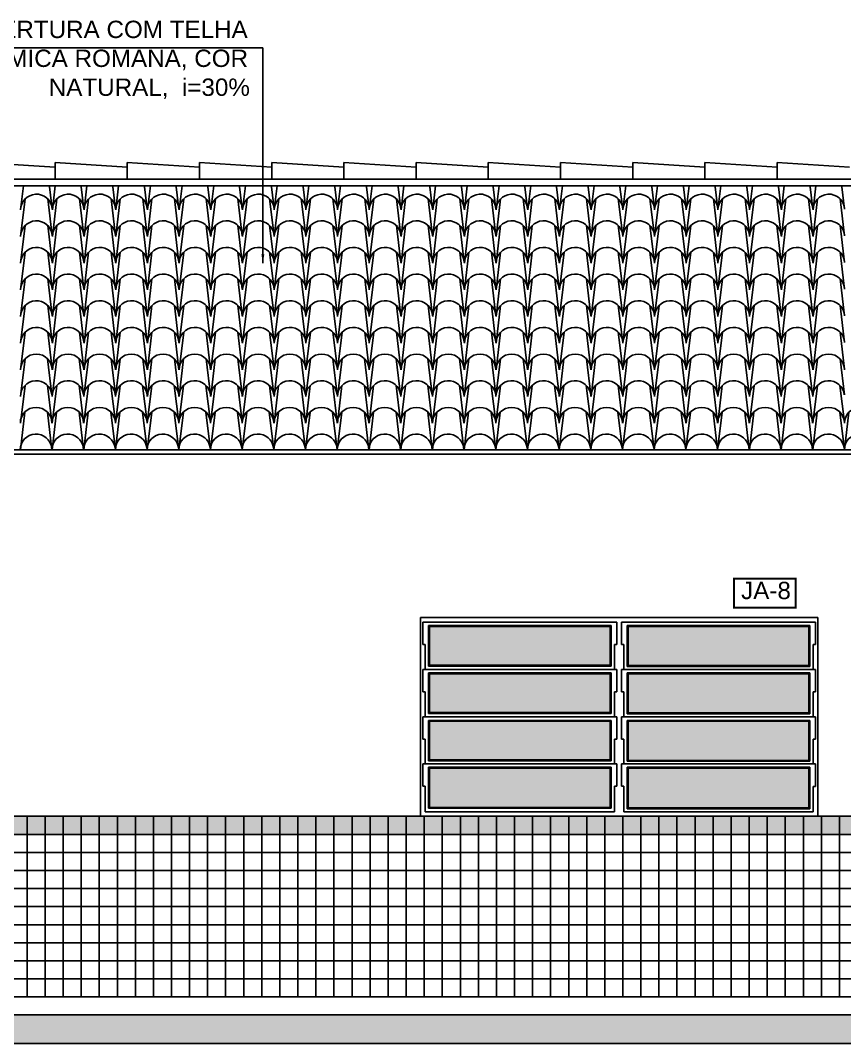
# Model space of a CAD drawing. Extents: x 183 to 373, y 23 to 105.
# Drawn here: x 232.07 to 236.64, y 56.92 to 62.59 of the extents above; entities that cross this region are included whole.
import ezdxf

# ---------------------------------------------------------------- set-up
doc = ezdxf.new("R2010")
doc.units = 0
doc.header["$LTSCALE"] = 0.005
doc.linetypes.add('C5', pattern=[60, 50, -5, 0, -5])
doc.linetypes.add('TRAÇO-2PTOS_P', pattern=[0.625, 0.25, -0.125, 0, -0.125, 0, -0.125])
doc.layers.get('0').update_dxf_attribs({"linetype": 'CONTINUOUS'})
for name, color, linetype in [('01', 1, 'CONTINUOUS'), ('0_HATCH', 1, 'CONTINUOUS'), ('252', 252, 'CONTINUOUS'), ('A-01', 1, 'CONTINUOUS'), ('A-CHAO_FACHADA', 8, 'CONTINUOUS'), ('A-COTAS', 1, 'CONTINUOUS'), ('A-HACH', 1, 'CONTINUOUS'), ('ARQ-EXO-1_100', 251, 'C5'), ('ARQ-SMB-1_100', 1, 'CONTINUOUS'), ('ARQ-TXT-1_075', 2, 'CONTINUOUS'), ('BL-AR-TELHA 2', 2, 'CONTINUOUS'), ('TELHA', 3, 'CONTINUOUS')]:
    doc.layers.add(name, color=color, linetype=linetype)
doc.styles.add('ESC-50-A20', font='arial.ttf', dxfattribs={"height": 0.1})
doc.styles.add('FNDE Texto Cota 0025', font='verdana.ttf', dxfattribs={"height": 0.04})
doc.dimstyles.new('FNDE 1-0025', dxfattribs={"dimscale": 5, "dimtxt": 0.04, "dimasz": 0.01, "dimexe": 0.15, "dimexo": 0.15, "dimgap": 0.005, "dimtad": 1, "dimzin": 1, "dimdsep": 46, "dimtxsty": 'FNDE Texto Cota 0025', "dimblk": 'tic', "dimcen": 0.015, "dimdle": 0.15, "dimse1": 1, "dimse2": 1, "dimclrd": 251, "dimclre": 251, "dimclrt": 256, "dimaunit": 1, "dimadec": 3, "dimazin": 0, "dimtfac": 1, "dimtix": 1, "dimtmove": 2, "dimatfit": 3, "dimfxl": 0.15, "dimtvp": 1, "dimtolj": 1, "dimtzin": 0, "dimarcsym": 0})

# ---------------------------------------------------------------- blocks, each defined once
blk = doc.blocks.new('tic')
at = {"color": 251}
for p, q in [((-1, 0), (1, 0)), ((0, -1), (0, 1))]:
    blk.add_line(p, q, dxfattribs=at)
blk.add_line((-0.6, -0.6), (0.6, 0.6))

msp = doc.modelspace()

# ---------------------------------------------------------------- hatches: boundary and pattern name
at = {"layer": '0_HATCH'}
msp.add_hatch(color=160, dxfattribs=at).paths.add_polyline_path([(265.7723, 58.0804), (208.5873, 58.0804), (208.5873, 58.1804), (265.7723, 58.1804)])
at = {"layer": 'A-COTAS'}
h = msp.add_hatch(color=256, dxfattribs=at)
h.set_gradient(color1=(91, 91, 91), one_color=1, tint=1, name='INVHEMISPHERICAL')
h.paths.add_polyline_path([(234.3367, 59.2318), (234.3367, 59.0173), (235.3379, 59.0173), (235.3379, 59.2318)])
h.paths.add_polyline_path([(234.3367, 58.9693), (234.3367, 58.7548), (235.3379, 58.7548), (235.3379, 58.9693)])
h.paths.add_polyline_path([(234.3367, 58.7068), (234.3367, 58.4923), (235.3379, 58.4923), (235.3379, 58.7068)])
h.paths.add_polyline_path([(234.3367, 58.4468), (234.3367, 58.2298), (235.3379, 58.2298), (235.3379, 58.4468)])
h.paths.add_polyline_path([(236.4379, 59.015), (236.4379, 59.2318), (235.4367, 59.2318), (235.4367, 59.015)])
h.paths.add_polyline_path([(236.4379, 58.7525), (236.4379, 58.9693), (235.4367, 58.9693), (235.4367, 58.7525)])
h.paths.add_polyline_path([(236.4379, 58.49), (236.4379, 58.7068), (235.4367, 58.7068), (235.4367, 58.49)])
h.paths.add_polyline_path([(235.4367, 58.4468), (235.4367, 58.2275), (236.4379, 58.2275), (236.4379, 58.4468)])
at = {"layer": 'A-HACH'}
msp.add_hatch(color=254, dxfattribs=at).paths.add_polyline_path([(206.7463, 57.0804), (206.7463, 56.9223), (267.1707, 56.9223), (267.1707, 57.0804)])

# ---------------------------------------------------------------- linework, layer by layer
at = {"layer": '01', "color": 251}
msp.add_line((208.5873, 58.0804, -6.6453), (265.7723, 58.0804, -6.6453), dxfattribs=at)
at = {"layer": '252'}
for p, q in [((232.1073, 57.1804, 9.9679), (232.1073, 58.1804, 9.9679)), ((232.1073, 57.1804, 9.9679), (232.1073, 58.1804, 9.9679)), ((232.2073, 57.1804, 9.9679), (232.2073, 58.1804, 9.9679)), ((232.3073, 57.1804, 9.9679), (232.3073, 58.1804, 9.9679)), ((232.4073, 57.1804, 9.9679), (232.4073, 58.1804, 9.9679)), ((232.5073, 57.1804, 9.9679), (232.5073, 58.1804, 9.9679)), ((232.6073, 57.1804, 9.9679), (232.6073, 58.1804, 9.9679)), ((232.7073, 57.1804, 9.9679), (232.7073, 58.1804, 9.9679)), ((232.8073, 57.1804, 9.9679), (232.8073, 58.1804, 9.9679)), ((232.9073, 57.1804, 9.9679), (232.9073, 58.1804, 9.9679)), ((233.0073, 57.1804, 9.9679), (233.0073, 58.1804, 9.9679)), ((233.1073, 57.1804, 9.9679), (233.1073, 58.1804, 9.9679)), ((233.2073, 57.1804, 9.9679), (233.2073, 58.1804, 9.9679)), ((233.2073, 57.1804, 9.9679), (233.2073, 58.1804, 9.9679)), ((233.3073, 57.1804, 9.9679), (233.3073, 58.1804, 9.9679)), ((233.4073, 57.1804, 9.9679), (233.4073, 58.1804, 9.9679)), ((233.5073, 57.1804, 9.9679), (233.5073, 58.1804, 9.9679)), ((233.5073, 57.1804, 9.9679), (233.5073, 58.1804, 9.9679)), ((233.6073, 57.1804, 9.9679), (233.6073, 58.1804, 9.9679)), ((233.7073, 57.1804, 9.9679), (233.7073, 58.1804, 9.9679)), ((233.8073, 57.1804, 9.9679), (233.8073, 58.1804, 9.9679)), ((233.9073, 57.1804, 9.9679), (233.9073, 58.1804, 9.9679)), ((234.0073, 57.1804, 9.9679), (234.0073, 58.1804, 9.9679)), ((234.1073, 57.1804, 9.9679), (234.1073, 58.1804, 9.9679)), ((234.2073, 57.1804, 9.9679), (234.2073, 58.1804, 9.9679)), ((234.3073, 57.1804, 9.9679), (234.3073, 58.1804, 9.9679)), ((234.4073, 57.1804, 9.9679), (234.4073, 58.1804, 9.9679)), ((234.5073, 57.1804, 9.9679), (234.5073, 58.1804, 9.9679)), ((234.6073, 57.1804, 9.9679), (234.6073, 58.1804, 9.9679)), ((234.7073, 57.1804, 9.9679), (234.7073, 58.1804, 9.9679)), ((234.8073, 57.1804, 9.9679), (234.8073, 58.1804, 9.9679)), ((234.9073, 57.1804, 9.9679), (234.9073, 58.1804, 9.9679)), ((235.0073, 57.1804, 9.9679), (235.0073, 58.1804, 9.9679)), ((235.1073, 57.1804, 9.9679), (235.1073, 58.1804, 9.9679)), ((235.1073, 57.1804, 9.9679), (235.1073, 58.1804, 9.9679)), ((235.2073, 57.1804, 9.9679), (235.2073, 58.1804, 9.9679)), ((235.3073, 57.1804, 9.9679), (235.3073, 58.1804, 9.9679)), ((235.4073, 57.1804, 9.9679), (235.4073, 58.1804, 9.9679)), ((235.4073, 57.1804, 9.9679), (235.4073, 58.1804, 9.9679)), ((235.5073, 57.1804, 9.9679), (235.5073, 58.1804, 9.9679)), ((235.6073, 57.1804, 9.9679), (235.6073, 58.1804, 9.9679)), ((235.7073, 57.1804, 9.9679), (235.7073, 58.1804, 9.9679)), ((235.8073, 57.1804, 9.9679), (235.8073, 58.1804, 9.9679)), ((235.9073, 57.1804, 9.9679), (235.9073, 58.1804, 9.9679)), ((236.0073, 57.1804, 9.9679), (236.0073, 58.1804, 9.9679)), ((236.1073, 57.1804, 9.9679), (236.1073, 58.1804, 9.9679)), ((236.2073, 57.1804, 9.9679), (236.2073, 58.1804, 9.9679)), ((236.3073, 57.1804, 9.9679), (236.3073, 58.1804, 9.9679)), ((236.4073, 57.1804, 9.9679), (236.4073, 58.1804, 9.9679)), ((236.5073, 57.1804, 9.9679), (236.5073, 58.1804, 9.9679)), ((236.6073, 57.1804, 9.9679), (236.6073, 58.1804, 9.9679)), ((208.5873, 57.9804, 3.3226), (265.7723, 57.9804, -3.3226)), ((208.5873, 57.8804, 3.3226), (265.7723, 57.8804, -3.3226)), ((208.5873, 57.7804, 3.3226), (265.7723, 57.7804, -3.3226)), ((208.5873, 57.6804, 3.3226), (265.7723, 57.6804, -3.3226)), ((208.5873, 57.5804, 3.3226), (265.7723, 57.5804, -3.3226)), ((208.5873, 57.4804, 3.3226), (265.7723, 57.4804, -3.3226)), ((208.5873, 57.3804, 3.3226), (265.7723, 57.3804, -3.3226)), ((208.5873, 57.2804, 3.3226), (265.7723, 57.2804, -3.3226))]:
    msp.add_line(p, q, dxfattribs=at)
at = {"layer": '252', "linetype": 'Continuous', "elevation": 3.3226}
msp.add_lwpolyline([(265.7723, 58.0804), (208.5873, 58.0804), (208.5873, 58.1804), (265.7723, 58.1804)], close=True, dxfattribs=at)
at = {"layer": 'A-01', "color": 3}
for p, q in [((231.8622, 61.7999), (232.2622, 61.7753)), ((232.2622, 61.7078), (232.2622, 61.7999)), ((232.2622, 61.7999), (232.6622, 61.7753)), ((232.6622, 61.7078), (232.6622, 61.7999)), ((232.6622, 61.7999), (233.0622, 61.7753)), ((233.0622, 61.7078), (233.0622, 61.7999)), ((233.0622, 61.7999), (233.4622, 61.7753)), ((233.4622, 61.7999), (233.8622, 61.7753)), ((233.4622, 61.7078), (233.4622, 61.7999)), ((233.8622, 61.7078), (233.8622, 61.7999)), ((233.8622, 61.7999), (234.2622, 61.7753)), ((234.2622, 61.7078), (234.2622, 61.7999)), ((234.2622, 61.7999), (234.6622, 61.7753)), ((234.6622, 61.7078), (234.6622, 61.7999)), ((234.6622, 61.7999), (235.0622, 61.7753)), ((235.0622, 61.7999), (235.4622, 61.7753)), ((235.0622, 61.7078), (235.0622, 61.7999)), ((235.4622, 61.7078), (235.4622, 61.7999)), ((235.4622, 61.7999), (235.8622, 61.7753)), ((235.8622, 61.7078), (235.8622, 61.7999)), ((235.8622, 61.7999), (236.2622, 61.7753)), ((236.2622, 61.7078), (236.2622, 61.7999)), ((236.2622, 61.7999), (236.6622, 61.7753)), ((212.5123, 61.7078), (261.8473, 61.7078)), ((212.5123, 61.6717), (261.8473, 61.6717))]:
    msp.add_line(p, q, dxfattribs=at)
at = {"layer": 'A-01', "color": 5}
msp.add_line((207.9873, 57.1804), (266.3723, 57.1804), dxfattribs=at)
at = {"layer": 'A-01', "color": 8}
msp.add_line((267.1707, 56.9223), (206.7463, 56.9223), dxfattribs=at)
at = {"layer": 'A-CHAO_FACHADA', "color": 6}
msp.add_line((267.1707, 57.0804), (206.7463, 57.0804), dxfattribs=at)
at = {"layer": 'A-COTAS'}
for p, q in [((236.4873, 59.2812), (234.2873, 59.2812)), ((234.2873, 59.2812), (234.2873, 58.1812)), ((234.3, 59.2558), (235.3746, 59.2558)), ((234.3, 59.1323), (234.3, 59.2558)), ((235.3619, 59.2558), (234.3127, 59.2558)), ((235.3746, 59.2558), (235.3746, 59.1323)), ((236.4746, 59.2558), (235.4, 59.2558)), ((235.4, 59.2558), (235.4, 59.1323)), ((235.4127, 59.2558), (236.4619, 59.2558)), ((236.4746, 59.1325), (236.4746, 59.2558)), ((236.4873, 58.1812), (236.4873, 59.2812)), ((234.3317, 59.2368), (235.3429, 59.2368)), ((234.3317, 59.0123), (234.3317, 59.2368)), ((234.3367, 59.2318), (235.3379, 59.2318)), ((234.3367, 59.0173), (234.3367, 59.2318)), ((235.3379, 59.2318), (235.3379, 59.0173)), ((235.3429, 59.2368), (235.3429, 59.0123)), ((236.4429, 59.2368), (235.4317, 59.2368)), ((235.4317, 59.2368), (235.4317, 59.01)), ((236.4379, 59.2318), (235.4367, 59.2318)), ((235.4367, 59.2318), (235.4367, 59.015)), ((236.4379, 59.015), (236.4379, 59.2318)), ((236.4429, 59.01), (236.4429, 59.2368)), ((234.3127, 59.1323), (234.3, 59.1323)), ((234.3127, 58.9933), (234.3127, 59.1323)), ((235.3746, 59.1323), (235.3619, 59.1323)), ((235.3619, 59.1323), (235.3619, 58.9933)), ((235.4, 59.1323), (235.4127, 59.1323)), ((235.4127, 59.1323), (235.4127, 58.9933)), ((236.4619, 58.9933), (236.4619, 59.1325)), ((236.4619, 59.1325), (236.4746, 59.1325)), ((234.3, 58.9933), (235.3746, 58.9933)), ((234.3, 58.8698), (234.3, 58.9933)), ((235.3619, 58.9933), (234.3127, 58.9933)), ((235.3619, 58.9933), (234.3127, 58.9933)), ((235.3429, 59.0123), (234.3317, 59.0123)), ((234.3317, 58.9743), (235.3429, 58.9743)), ((234.3317, 58.7498), (234.3317, 58.9743)), ((235.3379, 59.0173), (234.3367, 59.0173)), ((234.3367, 58.9693), (235.3379, 58.9693)), ((234.3367, 58.7548), (234.3367, 58.9693)), ((235.3379, 58.9693), (235.3379, 58.7548)), ((235.3429, 58.9743), (235.3429, 58.7498)), ((235.3746, 58.9933), (235.3746, 58.8698)), ((236.4746, 58.9933), (235.4, 58.9933)), ((235.4, 58.9933), (235.4, 58.8698)), ((235.4127, 58.9933), (236.4619, 58.9933)), ((235.4127, 58.9933), (236.4619, 58.9933)), ((235.4317, 59.01), (236.4429, 59.01)), ((236.4429, 58.9743), (235.4317, 58.9743)), ((235.4317, 58.9743), (235.4317, 58.7475)), ((235.4367, 59.015), (236.4379, 59.015)), ((236.4379, 58.9693), (235.4367, 58.9693)), ((235.4367, 58.9693), (235.4367, 58.7525)), ((236.4379, 58.7525), (236.4379, 58.9693)), ((236.4429, 58.7475), (236.4429, 58.9743)), ((236.4746, 58.87), (236.4746, 58.9933)), ((234.3127, 58.8698), (234.3, 58.8698)), ((234.3127, 58.7308), (234.3127, 58.8698)), ((235.3746, 58.8698), (235.3619, 58.8698)), ((235.3619, 58.8698), (235.3619, 58.7308)), ((235.4, 58.8698), (235.4127, 58.8698)), ((235.4127, 58.8698), (235.4127, 58.7308)), ((236.4619, 58.7308), (236.4619, 58.87)), ((236.4619, 58.87), (236.4746, 58.87)), ((235.3429, 58.7498), (234.3317, 58.7498)), ((235.3379, 58.7548), (234.3367, 58.7548)), ((235.4317, 58.7475), (236.4429, 58.7475)), ((235.4367, 58.7525), (236.4379, 58.7525)), ((234.3, 58.7308), (235.3746, 58.7308)), ((234.3, 58.6073), (234.3, 58.7308)), ((235.3619, 58.7308), (234.3127, 58.7308)), ((235.3619, 58.7308), (234.3127, 58.7308)), ((234.3317, 58.7118), (235.3429, 58.7118)), ((234.3317, 58.4873), (234.3317, 58.7118)), ((234.3367, 58.7068), (235.3379, 58.7068)), ((234.3367, 58.4923), (234.3367, 58.7068)), ((235.3379, 58.7068), (235.3379, 58.4923)), ((235.3429, 58.7118), (235.3429, 58.4873)), ((235.3746, 58.7308), (235.3746, 58.6073)), ((236.4746, 58.7308), (235.4, 58.7308)), ((235.4, 58.7308), (235.4, 58.6073)), ((235.4127, 58.7308), (236.4619, 58.7308)), ((235.4127, 58.7308), (236.4619, 58.7308)), ((236.4429, 58.7118), (235.4317, 58.7118)), ((235.4317, 58.7118), (235.4317, 58.485)), ((236.4379, 58.7068), (235.4367, 58.7068)), ((235.4367, 58.7068), (235.4367, 58.49)), ((236.4379, 58.49), (236.4379, 58.7068)), ((236.4429, 58.485), (236.4429, 58.7118)), ((236.4746, 58.6075), (236.4746, 58.7308)), ((234.3127, 58.6073), (234.3, 58.6073)), ((234.3127, 58.4708), (234.3127, 58.6073)), ((235.3746, 58.6073), (235.3619, 58.6073)), ((235.3619, 58.6073), (235.3619, 58.4708)), ((235.4, 58.6073), (235.4127, 58.6073)), ((235.4127, 58.6073), (235.4127, 58.4708)), ((236.4619, 58.4708), (236.4619, 58.6075)), ((236.4619, 58.6075), (236.4746, 58.6075)), ((234.3, 58.4708), (235.3746, 58.4708)), ((234.3, 58.3473), (234.3, 58.4708)), ((235.3619, 58.4708), (234.3127, 58.4708)), ((235.3619, 58.4708), (234.3127, 58.4708)), ((235.3429, 58.4873), (234.3317, 58.4873)), ((235.3379, 58.4923), (234.3367, 58.4923)), ((235.3746, 58.4708), (235.3746, 58.3473)), ((236.4746, 58.4708), (235.4, 58.4708)), ((235.4, 58.4708), (235.4, 58.3473)), ((235.4127, 58.4708), (236.4619, 58.4708)), ((235.4127, 58.4708), (236.4619, 58.4708)), ((235.4317, 58.485), (236.4429, 58.485)), ((235.4367, 58.49), (236.4379, 58.49)), ((236.4746, 58.345), (236.4746, 58.4708)), ((234.3317, 58.4518), (235.3429, 58.4518)), ((234.3317, 58.2248), (234.3317, 58.4518)), ((234.3367, 58.4468), (235.3379, 58.4468)), ((234.3367, 58.2298), (234.3367, 58.4468)), ((235.3379, 58.4468), (235.3379, 58.2298)), ((235.3429, 58.4518), (235.3429, 58.2248)), ((236.4429, 58.4518), (235.4317, 58.4518)), ((235.4317, 58.4518), (235.4317, 58.2225)), ((236.4379, 58.4468), (235.4367, 58.4468)), ((235.4367, 58.4468), (235.4367, 58.2275)), ((236.4379, 58.2275), (236.4379, 58.4468)), ((236.4429, 58.2225), (236.4429, 58.4518)), ((234.3127, 58.3473), (234.3, 58.3473)), ((234.3127, 58.2058), (234.3127, 58.3473)), ((235.3746, 58.3473), (235.3619, 58.3473)), ((235.3619, 58.3473), (235.3619, 58.2058)), ((235.4, 58.3473), (235.4127, 58.3473)), ((235.4127, 58.3473), (235.4127, 58.2058)), ((236.4619, 58.2058), (236.4619, 58.345)), ((236.4619, 58.345), (236.4746, 58.345)), ((236.4873, 58.1812), (234.2873, 58.1812)), ((235.3619, 58.2058), (234.3127, 58.2058)), ((235.3429, 58.2248), (234.3317, 58.2248)), ((235.3379, 58.2298), (234.3367, 58.2298)), ((235.4127, 58.2058), (236.4619, 58.2058)), ((235.4317, 58.2225), (236.4429, 58.2225)), ((235.4367, 58.2275), (236.4379, 58.2275))]:
    msp.add_line(p, q, dxfattribs=at)
at = {"layer": 'ARQ-EXO-1_100', "color": 252, "linetype": 'TRAÇO-2PTOS_P', "ltscale": 100}
for p, q in [((205.8509, 60.1854), (267.1957, 60.1854)), ((205.8509, 57.1804), (267.1957, 57.1804))]:
    msp.add_line(p, q, dxfattribs=at)
at = {"layer": 'ARQ-SMB-1_100', "color": 252, "ltscale": 10, "const_width": 0.0107}
msp.add_lwpolyline([(236.0236, 59.3357), (236.3646, 59.3357), (236.3646, 59.4957), (236.0236, 59.4957)], close=True, dxfattribs=at)
at = {"layer": 'BL-AR-TELHA 2'}
for p, q in [((232.0717, 61.5376), (232.0879, 61.6717)), ((232.2462, 61.5423), (232.2313, 61.6661)), ((232.2473, 61.5376), (232.2635, 61.6717)), ((232.4217, 61.5423), (232.4068, 61.6661)), ((232.4229, 61.5376), (232.439, 61.6717)), ((232.5973, 61.5423), (232.5824, 61.6661)), ((232.5985, 61.5376), (232.6146, 61.6717)), ((232.7729, 61.5423), (232.758, 61.6661)), ((232.774, 61.5376), (232.7902, 61.6717)), ((232.9485, 61.5423), (232.9336, 61.6661)), ((232.9496, 61.5376), (232.9657, 61.6717)), ((233.124, 61.5423), (233.1091, 61.6661)), ((233.1252, 61.5376), (233.1413, 61.6717)), ((233.2996, 61.5423), (233.2847, 61.6661)), ((233.3007, 61.5376), (233.3169, 61.6717)), ((233.4752, 61.5423), (233.4603, 61.6661)), ((233.4763, 61.5376), (233.4925, 61.6717)), ((233.6507, 61.5423), (233.6358, 61.6661)), ((233.6519, 61.5376), (233.668, 61.6717)), ((233.8263, 61.5423), (233.8114, 61.6661)), ((233.8274, 61.5376), (233.8436, 61.6717)), ((234.0019, 61.5423), (233.987, 61.6661)), ((234.003, 61.5376), (234.0192, 61.6717)), ((234.1774, 61.5423), (234.1625, 61.6661)), ((234.1786, 61.5376), (234.1947, 61.6717)), ((234.353, 61.5423), (234.3381, 61.6661)), ((234.3542, 61.5376), (234.3703, 61.6717)), ((234.5286, 61.5423), (234.5137, 61.6661)), ((234.5297, 61.5376), (234.5459, 61.6717)), ((234.7042, 61.5423), (234.6893, 61.6661)), ((234.7053, 61.5376), (234.7214, 61.6717)), ((234.8797, 61.5423), (234.8648, 61.6661)), ((234.8809, 61.5376), (234.897, 61.6717)), ((235.0553, 61.5423), (235.0404, 61.6661)), ((235.0564, 61.5376), (235.0726, 61.6717)), ((235.2309, 61.5423), (235.216, 61.6661)), ((235.232, 61.5376), (235.2481, 61.6717)), ((235.4064, 61.5423), (235.3915, 61.6661)), ((235.4076, 61.5376), (235.4237, 61.6717)), ((235.582, 61.5423), (235.5671, 61.6661)), ((235.5831, 61.5376), (235.5993, 61.6717)), ((235.7576, 61.5423), (235.7427, 61.6661)), ((235.7587, 61.5376), (235.7749, 61.6717)), ((235.9331, 61.5423), (235.9182, 61.6661)), ((235.9343, 61.5376), (235.9504, 61.6717)), ((236.1087, 61.5423), (236.0938, 61.6661)), ((236.1098, 61.5376), (236.126, 61.6717)), ((236.2843, 61.5423), (236.2694, 61.6661)), ((236.2854, 61.5376), (236.3016, 61.6717)), ((236.4598, 61.5423), (236.4449, 61.6661)), ((236.461, 61.5376), (236.4771, 61.6717)), ((236.6354, 61.5423), (236.6205, 61.6661)), ((232.0717, 61.39), (232.0969, 61.599)), ((232.2462, 61.3948), (232.2216, 61.599)), ((232.2473, 61.39), (232.2725, 61.599)), ((232.4217, 61.3948), (232.3972, 61.599)), ((232.4229, 61.39), (232.448, 61.599)), ((232.5973, 61.3948), (232.5727, 61.599)), ((232.5985, 61.39), (232.6236, 61.599)), ((232.7729, 61.3948), (232.7483, 61.599)), ((232.774, 61.39), (232.7992, 61.599)), ((232.9485, 61.3948), (232.9239, 61.599)), ((232.9496, 61.39), (232.9747, 61.599)), ((233.124, 61.3948), (233.0994, 61.599)), ((233.1252, 61.39), (233.1503, 61.599)), ((233.2996, 61.3948), (233.275, 61.599)), ((233.3007, 61.39), (233.3259, 61.599)), ((233.4752, 61.3948), (233.4506, 61.599)), ((233.4763, 61.39), (233.5015, 61.599)), ((233.6507, 61.3948), (233.6262, 61.599)), ((233.6519, 61.39), (233.677, 61.599)), ((233.8263, 61.3948), (233.8017, 61.599)), ((233.8274, 61.39), (233.8526, 61.599)), ((234.0019, 61.3948), (233.9773, 61.599)), ((234.003, 61.39), (234.0282, 61.599)), ((234.1774, 61.3948), (234.1529, 61.599)), ((234.1786, 61.39), (234.2037, 61.599)), ((234.353, 61.3948), (234.3284, 61.599)), ((234.3542, 61.39), (234.3793, 61.599)), ((234.5286, 61.3948), (234.504, 61.599)), ((234.5297, 61.39), (234.5549, 61.599)), ((234.7042, 61.3948), (234.6796, 61.599)), ((234.7053, 61.39), (234.7304, 61.599)), ((234.8797, 61.3948), (234.8551, 61.599)), ((234.8809, 61.39), (234.906, 61.599)), ((235.0553, 61.3948), (235.0307, 61.599)), ((235.0564, 61.39), (235.0816, 61.599)), ((235.2309, 61.3948), (235.2063, 61.599)), ((235.232, 61.39), (235.2572, 61.599)), ((235.4064, 61.3948), (235.3818, 61.599)), ((235.4076, 61.39), (235.4327, 61.599)), ((235.582, 61.3948), (235.5574, 61.599)), ((235.5831, 61.39), (235.6083, 61.599)), ((235.7576, 61.3948), (235.733, 61.599)), ((235.7587, 61.39), (235.7839, 61.599)), ((235.9331, 61.3948), (235.9086, 61.599)), ((235.9343, 61.39), (235.9594, 61.599)), ((236.1087, 61.3948), (236.0841, 61.599)), ((236.1098, 61.39), (236.135, 61.599)), ((236.2843, 61.3948), (236.2597, 61.599)), ((236.2854, 61.39), (236.3106, 61.599)), ((236.4598, 61.3948), (236.4353, 61.599)), ((236.461, 61.39), (236.4861, 61.599)), ((236.6354, 61.3948), (236.6108, 61.599)), ((232.0717, 61.2425), (232.0969, 61.4514)), ((232.2462, 61.2472), (232.2216, 61.4514)), ((232.2473, 61.2425), (232.2725, 61.4514)), ((232.4217, 61.2472), (232.3972, 61.4514)), ((232.4229, 61.2425), (232.448, 61.4514)), ((232.5973, 61.2472), (232.5727, 61.4514)), ((232.5985, 61.2425), (232.6236, 61.4514)), ((232.7729, 61.2472), (232.7483, 61.4514)), ((232.774, 61.2425), (232.7992, 61.4514)), ((232.9485, 61.2472), (232.9239, 61.4514)), ((232.9496, 61.2425), (232.9747, 61.4514)), ((233.124, 61.2472), (233.0994, 61.4514)), ((233.1252, 61.2425), (233.1503, 61.4514)), ((233.2996, 61.2472), (233.275, 61.4514)), ((233.3007, 61.2425), (233.3259, 61.4514)), ((233.4752, 61.2472), (233.4506, 61.4514)), ((233.4763, 61.2425), (233.5015, 61.4514)), ((233.6507, 61.2472), (233.6262, 61.4514)), ((233.6519, 61.2425), (233.677, 61.4514)), ((233.8263, 61.2472), (233.8017, 61.4514)), ((233.8274, 61.2425), (233.8526, 61.4514)), ((234.0019, 61.2472), (233.9773, 61.4514)), ((234.003, 61.2425), (234.0282, 61.4514)), ((234.1774, 61.2472), (234.1529, 61.4514)), ((234.1786, 61.2425), (234.2037, 61.4514)), ((234.353, 61.2472), (234.3284, 61.4514)), ((234.3542, 61.2425), (234.3793, 61.4514)), ((234.5286, 61.2472), (234.504, 61.4514)), ((234.5297, 61.2425), (234.5549, 61.4514)), ((234.7042, 61.2472), (234.6796, 61.4514)), ((234.7053, 61.2425), (234.7304, 61.4514)), ((234.8797, 61.2472), (234.8551, 61.4514)), ((234.8809, 61.2425), (234.906, 61.4514)), ((235.0553, 61.2472), (235.0307, 61.4514)), ((235.0564, 61.2425), (235.0816, 61.4514)), ((235.2309, 61.2472), (235.2063, 61.4514)), ((235.232, 61.2425), (235.2572, 61.4514)), ((235.4064, 61.2472), (235.3818, 61.4514)), ((235.4076, 61.2425), (235.4327, 61.4514)), ((235.582, 61.2472), (235.5574, 61.4514)), ((235.5831, 61.2425), (235.6083, 61.4514)), ((235.7576, 61.2472), (235.733, 61.4514)), ((235.7587, 61.2425), (235.7839, 61.4514)), ((235.9331, 61.2472), (235.9086, 61.4514)), ((235.9343, 61.2425), (235.9594, 61.4514)), ((236.1087, 61.2472), (236.0841, 61.4514)), ((236.1098, 61.2425), (236.135, 61.4514)), ((236.2843, 61.2472), (236.2597, 61.4514)), ((236.2854, 61.2425), (236.3106, 61.4514)), ((236.4598, 61.2472), (236.4353, 61.4514)), ((236.461, 61.2425), (236.4861, 61.4514)), ((236.6354, 61.2472), (236.6108, 61.4514)), ((232.0717, 61.0949), (232.0969, 61.3039)), ((232.2462, 61.0997), (232.2216, 61.3039)), ((232.2473, 61.0949), (232.2725, 61.3039)), ((232.4217, 61.0997), (232.3972, 61.3039)), ((232.4229, 61.0949), (232.448, 61.3039)), ((232.5973, 61.0997), (232.5727, 61.3039)), ((232.5985, 61.0949), (232.6236, 61.3039)), ((232.7729, 61.0997), (232.7483, 61.3039)), ((232.774, 61.0949), (232.7992, 61.3039)), ((232.9485, 61.0997), (232.9239, 61.3039)), ((232.9496, 61.0949), (232.9747, 61.3039)), ((233.124, 61.0997), (233.0994, 61.3039)), ((233.1252, 61.0949), (233.1503, 61.3039)), ((233.2996, 61.0997), (233.275, 61.3039)), ((233.3007, 61.0949), (233.3259, 61.3039)), ((233.4752, 61.0997), (233.4506, 61.3039)), ((233.4763, 61.0949), (233.5015, 61.3039)), ((233.6507, 61.0997), (233.6262, 61.3039)), ((233.6519, 61.0949), (233.677, 61.3039)), ((233.8263, 61.0997), (233.8017, 61.3039)), ((233.8274, 61.0949), (233.8526, 61.3039)), ((234.0019, 61.0997), (233.9773, 61.3039)), ((234.003, 61.0949), (234.0282, 61.3039)), ((234.1774, 61.0997), (234.1529, 61.3039)), ((234.1786, 61.0949), (234.2037, 61.3039)), ((234.353, 61.0997), (234.3284, 61.3039)), ((234.3542, 61.0949), (234.3793, 61.3039)), ((234.5286, 61.0997), (234.504, 61.3039)), ((234.5297, 61.0949), (234.5549, 61.3039)), ((234.7042, 61.0997), (234.6796, 61.3039)), ((234.7053, 61.0949), (234.7304, 61.3039)), ((234.8797, 61.0997), (234.8551, 61.3039)), ((234.8809, 61.0949), (234.906, 61.3039)), ((235.0553, 61.0997), (235.0307, 61.3039)), ((235.0564, 61.0949), (235.0816, 61.3039)), ((235.2309, 61.0997), (235.2063, 61.3039)), ((235.232, 61.0949), (235.2572, 61.3039)), ((235.4064, 61.0997), (235.3818, 61.3039)), ((235.4076, 61.0949), (235.4327, 61.3039)), ((235.582, 61.0997), (235.5574, 61.3039)), ((235.5831, 61.0949), (235.6083, 61.3039)), ((235.7576, 61.0997), (235.733, 61.3039)), ((235.7587, 61.0949), (235.7839, 61.3039)), ((235.9331, 61.0997), (235.9086, 61.3039)), ((235.9343, 61.0949), (235.9594, 61.3039)), ((236.1087, 61.0997), (236.0841, 61.3039)), ((236.1098, 61.0949), (236.135, 61.3039)), ((236.2843, 61.0997), (236.2597, 61.3039)), ((236.2854, 61.0949), (236.3106, 61.3039)), ((236.4598, 61.0997), (236.4353, 61.3039)), ((236.461, 61.0949), (236.4861, 61.3039)), ((236.6354, 61.0997), (236.6108, 61.3039)), ((232.0717, 60.9474), (232.0969, 61.1563)), ((232.2462, 60.9521), (232.2216, 61.1563)), ((232.2473, 60.9474), (232.2725, 61.1563)), ((232.4217, 60.9521), (232.3972, 61.1563)), ((232.4229, 60.9474), (232.448, 61.1563)), ((232.5973, 60.9521), (232.5727, 61.1563)), ((232.5985, 60.9474), (232.6236, 61.1563)), ((232.7729, 60.9521), (232.7483, 61.1563)), ((232.774, 60.9474), (232.7992, 61.1563)), ((232.9485, 60.9521), (232.9239, 61.1563)), ((232.9496, 60.9474), (232.9747, 61.1563)), ((233.124, 60.9521), (233.0994, 61.1563)), ((233.1252, 60.9474), (233.1503, 61.1563)), ((233.2996, 60.9521), (233.275, 61.1563)), ((233.3007, 60.9474), (233.3259, 61.1563)), ((233.4752, 60.9521), (233.4506, 61.1563)), ((233.4763, 60.9474), (233.5015, 61.1563)), ((233.6507, 60.9521), (233.6262, 61.1563)), ((233.6519, 60.9474), (233.677, 61.1563)), ((233.8263, 60.9521), (233.8017, 61.1563)), ((233.8274, 60.9474), (233.8526, 61.1563)), ((234.0019, 60.9521), (233.9773, 61.1563)), ((234.003, 60.9474), (234.0282, 61.1563)), ((234.1774, 60.9521), (234.1529, 61.1563)), ((234.1786, 60.9474), (234.2037, 61.1563)), ((234.353, 60.9521), (234.3284, 61.1563)), ((234.3542, 60.9474), (234.3793, 61.1563)), ((234.5286, 60.9521), (234.504, 61.1563)), ((234.5297, 60.9474), (234.5549, 61.1563)), ((234.7042, 60.9521), (234.6796, 61.1563)), ((234.7053, 60.9474), (234.7304, 61.1563)), ((234.8797, 60.9521), (234.8551, 61.1563)), ((234.8809, 60.9474), (234.906, 61.1563)), ((235.0553, 60.9521), (235.0307, 61.1563)), ((235.0564, 60.9474), (235.0816, 61.1563)), ((235.2309, 60.9521), (235.2063, 61.1563)), ((235.232, 60.9474), (235.2572, 61.1563)), ((235.4064, 60.9521), (235.3818, 61.1563)), ((235.4076, 60.9474), (235.4327, 61.1563)), ((235.582, 60.9521), (235.5574, 61.1563)), ((235.5831, 60.9474), (235.6083, 61.1563)), ((235.7576, 60.9521), (235.733, 61.1563)), ((235.7587, 60.9474), (235.7839, 61.1563)), ((235.9331, 60.9521), (235.9086, 61.1563)), ((235.9343, 60.9474), (235.9594, 61.1563)), ((236.1087, 60.9521), (236.0841, 61.1563)), ((236.1098, 60.9474), (236.135, 61.1563)), ((236.2843, 60.9521), (236.2597, 61.1563)), ((236.2854, 60.9474), (236.3106, 61.1563)), ((236.4598, 60.9521), (236.4353, 61.1563)), ((236.461, 60.9474), (236.4861, 61.1563)), ((236.6354, 60.9521), (236.6108, 61.1563)), ((232.0717, 60.7998), (232.0969, 61.0088)), ((232.2462, 60.8046), (232.2216, 61.0088)), ((232.2473, 60.7998), (232.2725, 61.0088)), ((232.4217, 60.8046), (232.3972, 61.0088)), ((232.4229, 60.7998), (232.448, 61.0088)), ((232.5973, 60.8046), (232.5727, 61.0088)), ((232.5985, 60.7998), (232.6236, 61.0088)), ((232.7729, 60.8046), (232.7483, 61.0088)), ((232.774, 60.7998), (232.7992, 61.0088)), ((232.9485, 60.8046), (232.9239, 61.0088)), ((232.9496, 60.7998), (232.9747, 61.0088)), ((233.124, 60.8046), (233.0994, 61.0088)), ((233.1252, 60.7998), (233.1503, 61.0088)), ((233.2996, 60.8046), (233.275, 61.0088)), ((233.3007, 60.7998), (233.3259, 61.0088)), ((233.4752, 60.8046), (233.4506, 61.0088)), ((233.4763, 60.7998), (233.5015, 61.0088)), ((233.6507, 60.8046), (233.6262, 61.0088)), ((233.6519, 60.7998), (233.677, 61.0088)), ((233.8263, 60.8046), (233.8017, 61.0088)), ((233.8274, 60.7998), (233.8526, 61.0088)), ((234.0019, 60.8046), (233.9773, 61.0088)), ((234.003, 60.7998), (234.0282, 61.0088)), ((234.1774, 60.8046), (234.1529, 61.0088)), ((234.1786, 60.7998), (234.2037, 61.0088)), ((234.353, 60.8046), (234.3284, 61.0088)), ((234.3542, 60.7998), (234.3793, 61.0088)), ((234.5286, 60.8046), (234.504, 61.0088)), ((234.5297, 60.7998), (234.5549, 61.0088)), ((234.7042, 60.8046), (234.6796, 61.0088)), ((234.7053, 60.7998), (234.7304, 61.0088)), ((234.8797, 60.8046), (234.8551, 61.0088)), ((234.8809, 60.7998), (234.906, 61.0088)), ((235.0553, 60.8046), (235.0307, 61.0088)), ((235.0564, 60.7998), (235.0816, 61.0088)), ((235.2309, 60.8046), (235.2063, 61.0088)), ((235.232, 60.7998), (235.2572, 61.0088)), ((235.4064, 60.8046), (235.3818, 61.0088)), ((235.4076, 60.7998), (235.4327, 61.0088)), ((235.582, 60.8046), (235.5574, 61.0088)), ((235.5831, 60.7998), (235.6083, 61.0088)), ((235.7576, 60.8046), (235.733, 61.0088)), ((235.7587, 60.7998), (235.7839, 61.0088)), ((235.9331, 60.8046), (235.9086, 61.0088)), ((235.9343, 60.7998), (235.9594, 61.0088)), ((236.1087, 60.8046), (236.0841, 61.0088)), ((236.1098, 60.7998), (236.135, 61.0088)), ((236.2843, 60.8046), (236.2597, 61.0088)), ((236.2854, 60.7998), (236.3106, 61.0088)), ((236.4598, 60.8046), (236.4353, 61.0088)), ((236.461, 60.7998), (236.4861, 61.0088)), ((236.6354, 60.8046), (236.6108, 61.0088)), ((232.0717, 60.6523), (232.0969, 60.8612)), ((232.2462, 60.657), (232.2216, 60.8612)), ((232.2473, 60.6523), (232.2725, 60.8612)), ((232.4217, 60.657), (232.3972, 60.8612)), ((232.4229, 60.6523), (232.448, 60.8612)), ((232.5973, 60.657), (232.5727, 60.8612)), ((232.5985, 60.6523), (232.6236, 60.8612)), ((232.7729, 60.657), (232.7483, 60.8612)), ((232.774, 60.6523), (232.7992, 60.8612)), ((232.9485, 60.657), (232.9239, 60.8612)), ((232.9496, 60.6523), (232.9747, 60.8612)), ((233.124, 60.657), (233.0994, 60.8612)), ((233.1252, 60.6523), (233.1503, 60.8612)), ((233.2996, 60.657), (233.275, 60.8612)), ((233.3007, 60.6523), (233.3259, 60.8612)), ((233.4752, 60.657), (233.4506, 60.8612)), ((233.4763, 60.6523), (233.5015, 60.8612)), ((233.6507, 60.657), (233.6262, 60.8612)), ((233.6519, 60.6523), (233.677, 60.8612)), ((233.8263, 60.657), (233.8017, 60.8612)), ((233.8274, 60.6523), (233.8526, 60.8612)), ((234.0019, 60.657), (233.9773, 60.8612)), ((234.003, 60.6523), (234.0282, 60.8612)), ((234.1774, 60.657), (234.1529, 60.8612)), ((234.1786, 60.6523), (234.2037, 60.8612)), ((234.353, 60.657), (234.3284, 60.8612)), ((234.3542, 60.6523), (234.3793, 60.8612)), ((234.5286, 60.657), (234.504, 60.8612)), ((234.5297, 60.6523), (234.5549, 60.8612)), ((234.7042, 60.657), (234.6796, 60.8612)), ((234.7053, 60.6523), (234.7304, 60.8612)), ((234.8797, 60.657), (234.8551, 60.8612)), ((234.8809, 60.6523), (234.906, 60.8612)), ((235.0553, 60.657), (235.0307, 60.8612)), ((235.0564, 60.6523), (235.0816, 60.8612)), ((235.2309, 60.657), (235.2063, 60.8612)), ((235.232, 60.6523), (235.2572, 60.8612)), ((235.4064, 60.657), (235.3818, 60.8612)), ((235.4076, 60.6523), (235.4327, 60.8612)), ((235.582, 60.657), (235.5574, 60.8612)), ((235.5831, 60.6523), (235.6083, 60.8612)), ((235.7576, 60.657), (235.733, 60.8612)), ((235.7587, 60.6523), (235.7839, 60.8612)), ((235.9331, 60.657), (235.9086, 60.8612)), ((235.9343, 60.6523), (235.9594, 60.8612)), ((236.1087, 60.657), (236.0841, 60.8612)), ((236.1098, 60.6523), (236.135, 60.8612)), ((236.2843, 60.657), (236.2597, 60.8612)), ((236.2854, 60.6523), (236.3106, 60.8612)), ((236.4598, 60.657), (236.4353, 60.8612)), ((236.461, 60.6523), (236.4861, 60.8612)), ((236.6354, 60.657), (236.6108, 60.8612)), ((232.0712, 60.5047), (232.0963, 60.7137)), ((232.245, 60.5142), (232.221, 60.7137)), ((232.2467, 60.5047), (232.2719, 60.7137)), ((232.4206, 60.5142), (232.3966, 60.7137)), ((232.4223, 60.5047), (232.4475, 60.7137)), ((232.5962, 60.5142), (232.5722, 60.7137)), ((232.5979, 60.5047), (232.623, 60.7137)), ((232.7717, 60.5142), (232.7477, 60.7137)), ((232.7735, 60.5047), (232.7986, 60.7137)), ((232.9473, 60.5142), (232.9233, 60.7137)), ((232.949, 60.5047), (232.9742, 60.7137)), ((233.1229, 60.5142), (233.0989, 60.7137)), ((233.1246, 60.5047), (233.1497, 60.7137)), ((233.2985, 60.5142), (233.2744, 60.7137)), ((233.3002, 60.5047), (233.3253, 60.7137)), ((233.474, 60.5142), (233.45, 60.7137)), ((233.4757, 60.5047), (233.5009, 60.7137)), ((233.6496, 60.5142), (233.6256, 60.7137)), ((233.6513, 60.5047), (233.6765, 60.7137)), ((233.8252, 60.5142), (233.8012, 60.7137)), ((233.8269, 60.5047), (233.852, 60.7137)), ((234.0007, 60.5142), (233.9767, 60.7137)), ((234.0024, 60.5047), (234.0276, 60.7137)), ((234.1763, 60.5142), (234.1523, 60.7137)), ((234.178, 60.5047), (234.2032, 60.7137)), ((234.3519, 60.5142), (234.3279, 60.7137)), ((234.3536, 60.5047), (234.3787, 60.7137)), ((234.5274, 60.5142), (234.5034, 60.7137)), ((234.5292, 60.5047), (234.5543, 60.7137)), ((234.703, 60.5142), (234.679, 60.7137)), ((234.7047, 60.5047), (234.7299, 60.7137)), ((234.8786, 60.5142), (234.8546, 60.7137)), ((234.8803, 60.5047), (234.9054, 60.7137)), ((235.0542, 60.5142), (235.0301, 60.7137)), ((235.0559, 60.5047), (235.081, 60.7137)), ((235.2297, 60.5142), (235.2057, 60.7137)), ((235.2314, 60.5047), (235.2566, 60.7137)), ((235.4053, 60.5142), (235.3813, 60.7137)), ((235.407, 60.5047), (235.4322, 60.7137)), ((235.5809, 60.5142), (235.5568, 60.7137)), ((235.5826, 60.5047), (235.6077, 60.7137)), ((235.7564, 60.5142), (235.7324, 60.7137)), ((235.7581, 60.5047), (235.7833, 60.7137)), ((235.932, 60.5142), (235.908, 60.7137)), ((235.9337, 60.5047), (235.9589, 60.7137)), ((236.1076, 60.5142), (236.0836, 60.7137)), ((236.1093, 60.5047), (236.1344, 60.7137)), ((236.2831, 60.5142), (236.2591, 60.7137)), ((236.2848, 60.5047), (236.31, 60.7137)), ((236.4587, 60.5142), (236.4347, 60.7137)), ((236.4604, 60.5047), (236.4856, 60.7137)), ((236.6343, 60.5142), (236.6103, 60.7137)), ((232.0706, 60.3572), (232.0958, 60.5661)), ((232.245, 60.3619), (232.2205, 60.5661)), ((232.2462, 60.3572), (232.2713, 60.5661)), ((232.4206, 60.3619), (232.396, 60.5661)), ((232.4217, 60.3572), (232.4469, 60.5661)), ((232.5962, 60.3619), (232.5716, 60.5661)), ((232.5973, 60.3572), (232.6225, 60.5661)), ((232.7717, 60.3619), (232.7472, 60.5661)), ((232.7729, 60.3572), (232.798, 60.5661)), ((232.9473, 60.3619), (232.9227, 60.5661)), ((232.9485, 60.3572), (232.9736, 60.5661)), ((233.1229, 60.3619), (233.0983, 60.5661)), ((233.124, 60.3572), (233.1492, 60.5661)), ((233.2985, 60.3619), (233.2739, 60.5661)), ((233.2996, 60.3572), (233.3247, 60.5661)), ((233.474, 60.3619), (233.4494, 60.5661)), ((233.4752, 60.3572), (233.5003, 60.5661)), ((233.6496, 60.3619), (233.625, 60.5661)), ((233.6507, 60.3572), (233.6759, 60.5661)), ((233.8252, 60.3619), (233.8006, 60.5661)), ((233.8263, 60.3572), (233.8515, 60.5661)), ((234.0007, 60.3619), (233.9762, 60.5661)), ((234.0019, 60.3572), (234.027, 60.5661)), ((234.1763, 60.3619), (234.1517, 60.5661)), ((234.1774, 60.3572), (234.2026, 60.5661)), ((234.3519, 60.3619), (234.3273, 60.5661)), ((234.353, 60.3572), (234.3782, 60.5661)), ((234.5274, 60.3619), (234.5029, 60.5661)), ((234.5286, 60.3572), (234.5537, 60.5661)), ((234.703, 60.3619), (234.6784, 60.5661)), ((234.7042, 60.3572), (234.7293, 60.5661)), ((234.8786, 60.3619), (234.854, 60.5661)), ((234.8797, 60.3572), (234.9049, 60.5661)), ((235.0542, 60.3619), (235.0296, 60.5661)), ((235.0553, 60.3572), (235.0804, 60.5661)), ((235.2297, 60.3619), (235.2051, 60.5661)), ((235.2309, 60.3572), (235.256, 60.5661)), ((235.4053, 60.3619), (235.3807, 60.5661)), ((235.4064, 60.3572), (235.4316, 60.5661)), ((235.5809, 60.3619), (235.5563, 60.5661)), ((235.582, 60.3572), (235.6072, 60.5661)), ((235.7564, 60.3619), (235.7318, 60.5661)), ((235.7576, 60.3572), (235.7827, 60.5661)), ((235.932, 60.3619), (235.9074, 60.5661)), ((235.9331, 60.3572), (235.9583, 60.5661)), ((236.1076, 60.3619), (236.083, 60.5661)), ((236.1087, 60.3572), (236.1339, 60.5661)), ((236.2831, 60.3619), (236.2586, 60.5661)), ((236.2843, 60.3572), (236.3094, 60.5661)), ((236.4587, 60.3619), (236.4341, 60.5661)), ((236.4598, 60.3572), (236.485, 60.5661)), ((236.6343, 60.3619), (236.6097, 60.5661)), ((232.07, 60.2096), (232.0952, 60.4186)), ((232.245, 60.2096), (232.2199, 60.4186)), ((232.2456, 60.2096), (232.2708, 60.4186)), ((232.4206, 60.2096), (232.3955, 60.4186)), ((232.4212, 60.2096), (232.4463, 60.4186)), ((232.5962, 60.2096), (232.571, 60.4186)), ((232.5967, 60.2096), (232.6219, 60.4186)), ((232.7717, 60.2096), (232.7466, 60.4186)), ((232.7723, 60.2096), (232.7975, 60.4186)), ((232.9473, 60.2096), (232.9222, 60.4186)), ((232.9479, 60.2096), (232.973, 60.4186)), ((233.1229, 60.2096), (233.0977, 60.4186)), ((233.1235, 60.2096), (233.1486, 60.4186)), ((233.2985, 60.2096), (233.2733, 60.4186)), ((233.299, 60.2096), (233.3242, 60.4186)), ((233.474, 60.2096), (233.4489, 60.4186)), ((233.4746, 60.2096), (233.4997, 60.4186)), ((233.6496, 60.2096), (233.6244, 60.4186)), ((233.6502, 60.2096), (233.6753, 60.4186)), ((233.8252, 60.2096), (233.8, 60.4186)), ((233.8257, 60.2096), (233.8509, 60.4186)), ((234.0007, 60.2096), (233.9756, 60.4186)), ((234.0013, 60.2096), (234.0265, 60.4186)), ((234.1763, 60.2096), (234.1512, 60.4186)), ((234.1769, 60.2096), (234.202, 60.4186)), ((234.3519, 60.2096), (234.3267, 60.4186)), ((234.3524, 60.2096), (234.3776, 60.4186)), ((234.5274, 60.2096), (234.5023, 60.4186)), ((234.528, 60.2096), (234.5532, 60.4186)), ((234.703, 60.2096), (234.6779, 60.4186)), ((234.7036, 60.2096), (234.7287, 60.4186)), ((234.8786, 60.2096), (234.8534, 60.4186)), ((234.8792, 60.2096), (234.9043, 60.4186)), ((235.0542, 60.2096), (235.029, 60.4186)), ((235.0547, 60.2096), (235.0799, 60.4186)), ((235.2297, 60.2096), (235.2046, 60.4186)), ((235.2303, 60.2096), (235.2554, 60.4186)), ((235.4053, 60.2096), (235.3801, 60.4186)), ((235.4059, 60.2096), (235.431, 60.4186)), ((235.5809, 60.2096), (235.5557, 60.4186)), ((235.5814, 60.2096), (235.6066, 60.4186)), ((235.7564, 60.2096), (235.7313, 60.4186)), ((235.757, 60.2096), (235.7822, 60.4186)), ((235.932, 60.2096), (235.9068, 60.4186)), ((235.9326, 60.2096), (235.9577, 60.4186)), ((236.1076, 60.2096), (236.0824, 60.4186)), ((236.1081, 60.2096), (236.1333, 60.4186)), ((236.2831, 60.2096), (236.258, 60.4186)), ((236.2837, 60.2096), (236.3089, 60.4186)), ((236.4587, 60.2096), (236.4336, 60.4186)), ((236.4593, 60.2096), (236.4844, 60.4186)), ((236.6343, 60.2096), (236.6091, 60.4186)), ((236.6348, 60.2096), (236.66, 60.4186))]:
    msp.add_line(p, q, dxfattribs=at)
for centre, start in [((232.1592, 61.5376), 6.5419), ((232.3348, 61.5376), 6.5419), ((232.5104, 61.5376), 6.5419), ((232.686, 61.5376), 6.5419), ((232.8615, 61.5376), 6.5419), ((233.0371, 61.5376), 6.5419), ((233.2127, 61.5376), 6.5419), ((233.3882, 61.5376), 6.5419), ((233.5638, 61.5376), 6.5419), ((233.7394, 61.5376), 6.5419), ((233.9149, 61.5376), 6.5419), ((234.0905, 61.5376), 6.5419), ((234.2661, 61.5376), 6.5419), ((234.4417, 61.5376), 6.5419), ((234.6172, 61.5376), 6.5419), ((234.7928, 61.5376), 6.5419), ((234.9684, 61.5376), 6.5419), ((235.1439, 61.5376), 6.5419), ((235.3195, 61.5376), 6.5419), ((235.4951, 61.5376), 6.5419), ((235.6706, 61.5376), 6.5419), ((235.8462, 61.5376), 6.5419), ((236.0218, 61.5376), 6.5419), ((236.1973, 61.5376), 6.5419), ((236.3729, 61.5376), 6.5419), ((236.5485, 61.5376), 6.5419), ((232.1592, 61.39), 6.5419), ((232.3348, 61.39), 6.5419), ((232.5104, 61.39), 6.5419), ((232.686, 61.39), 6.5419), ((232.8615, 61.39), 6.5419), ((233.0371, 61.39), 6.5419), ((233.2127, 61.39), 6.5419), ((233.3882, 61.39), 6.5419), ((233.5638, 61.39), 6.5419), ((233.7394, 61.39), 6.5419), ((233.9149, 61.39), 6.5419), ((234.0905, 61.39), 6.5419), ((234.2661, 61.39), 6.5419), ((234.4417, 61.39), 6.5419), ((234.6172, 61.39), 6.5419), ((234.7928, 61.39), 6.5419), ((234.9684, 61.39), 6.5419), ((235.1439, 61.39), 6.5419), ((235.3195, 61.39), 6.5419), ((235.4951, 61.39), 6.5419), ((235.6706, 61.39), 6.5419), ((235.8462, 61.39), 6.5419), ((236.0218, 61.39), 6.5419), ((236.1973, 61.39), 6.5419), ((236.3729, 61.39), 6.5419), ((236.5485, 61.39), 6.5419), ((232.1592, 61.2425), 6.5419), ((232.3348, 61.2425), 6.5419), ((232.5104, 61.2425), 6.5419), ((232.686, 61.2425), 6.5419), ((232.8615, 61.2425), 6.5419), ((233.0371, 61.2425), 6.5419), ((233.2127, 61.2425), 6.5419), ((233.3882, 61.2425), 6.5419), ((233.5638, 61.2425), 6.5419), ((233.7394, 61.2425), 6.5419), ((233.9149, 61.2425), 6.5419), ((234.0905, 61.2425), 6.5419), ((234.2661, 61.2425), 6.5419), ((234.4417, 61.2425), 6.5419), ((234.6172, 61.2425), 6.5419), ((234.7928, 61.2425), 6.5419), ((234.9684, 61.2425), 6.5419), ((235.1439, 61.2425), 6.5419), ((235.3195, 61.2425), 6.5419), ((235.4951, 61.2425), 6.5419), ((235.6706, 61.2425), 6.5419), ((235.8462, 61.2425), 6.5419), ((236.0218, 61.2425), 6.5419), ((236.1973, 61.2425), 6.5419), ((236.3729, 61.2425), 6.5419), ((236.5485, 61.2425), 6.5419), ((232.1592, 61.0949), 6.5419), ((232.3348, 61.0949), 6.5419), ((232.5104, 61.0949), 6.5419), ((232.686, 61.0949), 6.5419), ((232.8615, 61.0949), 6.5419), ((233.0371, 61.0949), 6.5419), ((233.2127, 61.0949), 6.5419), ((233.3882, 61.0949), 6.5419), ((233.5638, 61.0949), 6.5419), ((233.7394, 61.0949), 6.5419), ((233.9149, 61.0949), 6.5419), ((234.0905, 61.0949), 6.5419), ((234.2661, 61.0949), 6.5419), ((234.4417, 61.0949), 6.5419), ((234.6172, 61.0949), 6.5419), ((234.7928, 61.0949), 6.5419), ((234.9684, 61.0949), 6.5419), ((235.1439, 61.0949), 6.5419), ((235.3195, 61.0949), 6.5419), ((235.4951, 61.0949), 6.5419), ((235.6706, 61.0949), 6.5419), ((235.8462, 61.0949), 6.5419), ((236.0218, 61.0949), 6.5419), ((236.1973, 61.0949), 6.5419), ((236.3729, 61.0949), 6.5419), ((236.5485, 61.0949), 6.5419), ((232.1592, 60.9474), 6.5419), ((232.3348, 60.9474), 6.5419), ((232.5104, 60.9474), 6.5419), ((232.686, 60.9474), 6.5419), ((232.8615, 60.9474), 6.5419), ((233.0371, 60.9474), 6.5419), ((233.2127, 60.9474), 6.5419), ((233.3882, 60.9474), 6.5419), ((233.5638, 60.9474), 6.5419), ((233.7394, 60.9474), 6.5419), ((233.9149, 60.9474), 6.5419), ((234.0905, 60.9474), 6.5419), ((234.2661, 60.9474), 6.5419), ((234.4417, 60.9474), 6.5419), ((234.6172, 60.9474), 6.5419), ((234.7928, 60.9474), 6.5419), ((234.9684, 60.9474), 6.5419), ((235.1439, 60.9474), 6.5419), ((235.3195, 60.9474), 6.5419), ((235.4951, 60.9474), 6.5419), ((235.6706, 60.9474), 6.5419), ((235.8462, 60.9474), 6.5419), ((236.0218, 60.9474), 6.5419), ((236.1973, 60.9474), 6.5419), ((236.3729, 60.9474), 6.5419), ((236.5485, 60.9474), 6.5419), ((232.1592, 60.7998), 6.5419), ((232.3348, 60.7998), 6.5419), ((232.5104, 60.7998), 6.5419), ((232.686, 60.7998), 6.5419), ((232.8615, 60.7998), 6.5419), ((233.0371, 60.7998), 6.5419), ((233.2127, 60.7998), 6.5419), ((233.3882, 60.7998), 6.5419), ((233.5638, 60.7998), 6.5419), ((233.7394, 60.7998), 6.5419), ((233.9149, 60.7998), 6.5419), ((234.0905, 60.7998), 6.5419), ((234.2661, 60.7998), 6.5419), ((234.4417, 60.7998), 6.5419), ((234.6172, 60.7998), 6.5419), ((234.7928, 60.7998), 6.5419), ((234.9684, 60.7998), 6.5419), ((235.1439, 60.7998), 6.5419), ((235.3195, 60.7998), 6.5419), ((235.4951, 60.7998), 6.5419), ((235.6706, 60.7998), 6.5419), ((235.8462, 60.7998), 6.5419), ((236.0218, 60.7998), 6.5419), ((236.1973, 60.7998), 6.5419), ((236.3729, 60.7998), 6.5419), ((236.5485, 60.7998), 6.5419), ((232.1587, 60.6523), 0), ((232.3342, 60.6523), 0), ((232.5098, 60.6523), 0), ((232.6854, 60.6523), 0), ((232.861, 60.6523), 0), ((233.0365, 60.6523), 0), ((233.2121, 60.6523), 0), ((233.3877, 60.6523), 0), ((233.5632, 60.6523), 0), ((233.7388, 60.6523), 0), ((233.9144, 60.6523), 0), ((234.0899, 60.6523), 0), ((234.2655, 60.6523), 0), ((234.4411, 60.6523), 0), ((234.6167, 60.6523), 0), ((234.7922, 60.6523), 0), ((234.9678, 60.6523), 0), ((235.1434, 60.6523), 0), ((235.3189, 60.6523), 0), ((235.4945, 60.6523), 0), ((235.6701, 60.6523), 0), ((235.8456, 60.6523), 0), ((236.0212, 60.6523), 0), ((236.1968, 60.6523), 0), ((236.3723, 60.6523), 0), ((236.5479, 60.6523), 0), ((232.1581, 60.5047), 6.5419), ((232.3337, 60.5047), 6.5419), ((232.5092, 60.5047), 6.5419), ((232.6848, 60.5047), 6.5419), ((232.8604, 60.5047), 6.5419), ((233.036, 60.5047), 6.5419), ((233.2115, 60.5047), 6.5419), ((233.3871, 60.5047), 6.5419), ((233.5627, 60.5047), 6.5419), ((233.7382, 60.5047), 6.5419), ((233.9138, 60.5047), 6.5419), ((234.0894, 60.5047), 6.5419), ((234.2649, 60.5047), 6.5419), ((234.4405, 60.5047), 6.5419), ((234.6161, 60.5047), 6.5419), ((234.7917, 60.5047), 6.5419), ((234.9672, 60.5047), 6.5419), ((235.1428, 60.5047), 6.5419), ((235.3184, 60.5047), 6.5419), ((235.4939, 60.5047), 6.5419), ((235.6695, 60.5047), 6.5419), ((235.8451, 60.5047), 6.5419), ((236.0206, 60.5047), 6.5419), ((236.1962, 60.5047), 6.5419), ((236.3718, 60.5047), 6.5419), ((236.5473, 60.5047), 6.5419), ((232.1575, 60.3572), 0), ((232.3331, 60.3572), 0), ((232.5087, 60.3572), 0), ((232.6842, 60.3572), 0), ((232.8598, 60.3572), 0), ((233.0354, 60.3572), 0), ((233.211, 60.3572), 0), ((233.3865, 60.3572), 0), ((233.5621, 60.3572), 0), ((233.7377, 60.3572), 0), ((233.9132, 60.3572), 0), ((234.0888, 60.3572), 0), ((234.2644, 60.3572), 0), ((234.4399, 60.3572), 0), ((234.6155, 60.3572), 0), ((234.7911, 60.3572), 0), ((234.9667, 60.3572), 0), ((235.1422, 60.3572), 0), ((235.3178, 60.3572), 0), ((235.4934, 60.3572), 0), ((235.6689, 60.3572), 0), ((235.8445, 60.3572), 0), ((236.0201, 60.3572), 0), ((236.1956, 60.3572), 0), ((236.3712, 60.3572), 0), ((236.5468, 60.3572), 0), ((236.7223, 60.3572), 0), ((232.157, 60.2096), 6.5419), ((232.3325, 60.2096), 6.5419), ((232.5081, 60.2096), 6.5419), ((232.6837, 60.2096), 6.5419), ((232.8592, 60.2096), 6.5419), ((233.0348, 60.2096), 6.5419), ((233.2104, 60.2096), 6.5419), ((233.386, 60.2096), 6.5419), ((233.5615, 60.2096), 6.5419), ((233.7371, 60.2096), 6.5419), ((233.9127, 60.2096), 6.5419), ((234.0882, 60.2096), 6.5419), ((234.2638, 60.2096), 6.5419), ((234.4394, 60.2096), 6.5419), ((234.6149, 60.2096), 6.5419), ((234.7905, 60.2096), 6.5419), ((234.9661, 60.2096), 6.5419), ((235.1417, 60.2096), 6.5419), ((235.3172, 60.2096), 6.5419), ((235.4928, 60.2096), 6.5419), ((235.6684, 60.2096), 6.5419), ((235.8439, 60.2096), 6.5419), ((236.0195, 60.2096), 6.5419), ((236.1951, 60.2096), 6.5419), ((236.3706, 60.2096), 6.5419), ((236.5462, 60.2096), 6.5419), ((236.7218, 60.2096), 6.5419)]:
    msp.add_arc(centre, 0.0875, start, 180, dxfattribs=at)
at = {"layer": 'TELHA'}
for p, q in [((266.785, 60.2096), (207.5745, 60.2096)), ((266.7776, 60.1854), (207.5981, 60.1854))]:
    msp.add_line(p, q, dxfattribs=at)

# ---------------------------------------------------------------- texts
at = {"layer": 'ARQ-TXT-1_075', "insert": (231.3766, 62.5855, 0.5181), "char_height": 0.096, "width": 2.146896, "attachment_point": 1, "style": 'ESC-50-A20'}
msp.add_mtext('\\pi0.29138;COBERTURA COM TELHA\\P\\pi0.24862;CERÂMICA ROMANA, COR \\P\\pi0.85075;NATURAL,  i=30%', dxfattribs=at)
at = {"layer": 'ARQ-TXT-1_075', "style": 'ESC-50-A20'}
msp.add_attdef('JA-8', (236.0624, 59.3828), '', height=0.096, dxfattribs=at)

# ---------------------------------------------------------------- leaders
at = {"layer": 'ARQ-SMB-1_100'}
msp.add_leader([(233.4133, 61.2425, 0.5181), (233.4133, 62.436, 0.5181), (231.5261, 62.436, 0.5181)], dimstyle='FNDE 1-0025', override={"dimtad": 0, "dimfxl": 0.025, "dimarcsym": 1}, dxfattribs=at)

doc.saveas('drawing.dxf')
